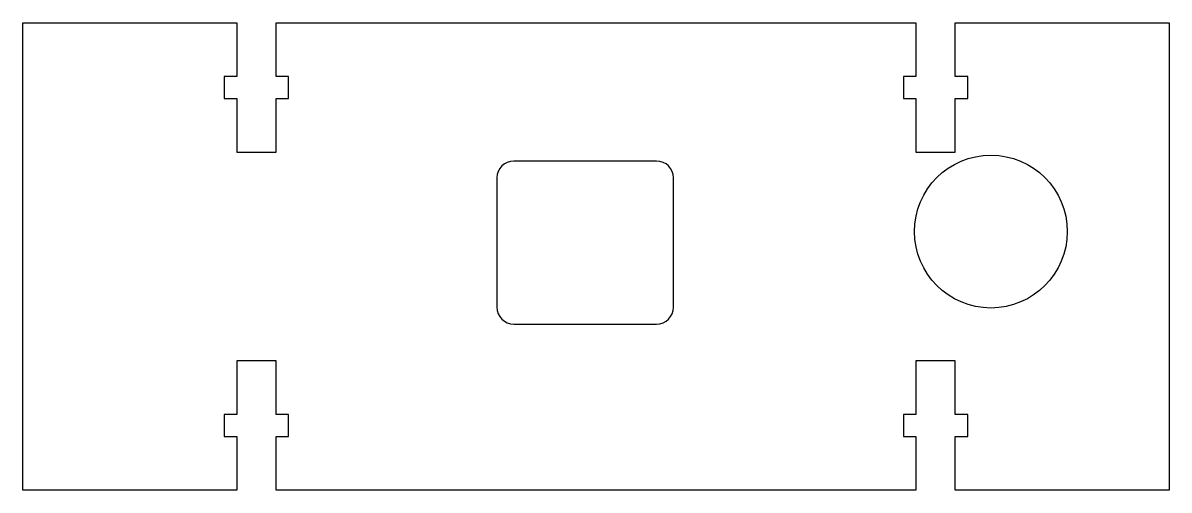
# Model space of a CAD drawing. Extents: x -1.69 to 1.69, y -0.69 to 0.69.
import ezdxf

# ---------------------------------------------------------------- set-up
doc = ezdxf.new("R2010")
doc.units = 0
doc.layers.get('0').update_dxf_attribs({"linetype": 'CONTINUOUS'})

msp = doc.modelspace()

# ---------------------------------------------------------------- linework, layer by layer
at = {"color": 7, "linetype": 'CONTINUOUS'}
for p, q in [((-1.6875, -0.6875), (-1.6875, 0.6875)), ((-1.6875, 0.6875), (-1.058, 0.6875)), ((-1.058, 0.6875), (-1.058, 0.53)), ((-0.942, 0.53), (-0.942, 0.6875)), ((-0.942, 0.6875), (0.942, 0.6875)), ((0.942, 0.6875), (0.942, 0.53)), ((1.058, 0.53), (1.058, 0.6875)), ((1.058, 0.6875), (1.6875, 0.6875)), ((1.6875, 0.6875), (1.6875, -0.6875)), ((-1.058, 0.53), (-1.095, 0.53)), ((-1.095, 0.53), (-1.095, 0.465)), ((-0.905, 0.53), (-0.942, 0.53)), ((-0.905, 0.465), (-0.905, 0.53)), ((0.942, 0.53), (0.905, 0.53)), ((0.905, 0.53), (0.905, 0.465)), ((1.095, 0.53), (1.058, 0.53)), ((1.095, 0.465), (1.095, 0.53)), ((-1.095, 0.465), (-1.058, 0.465)), ((-1.058, 0.465), (-1.058, 0.3075)), ((-0.942, 0.3075), (-0.942, 0.465)), ((-0.942, 0.465), (-0.905, 0.465)), ((0.905, 0.465), (0.942, 0.465)), ((0.942, 0.465), (0.942, 0.3075)), ((1.058, 0.3075), (1.058, 0.465)), ((1.058, 0.465), (1.095, 0.465)), ((-1.058, 0.3075), (-0.942, 0.3075)), ((0.942, 0.3075), (1.058, 0.3075)), ((0.1782, 0.2811), (-0.2418, 0.2811)), ((-0.2918, 0.2311), (-0.2918, -0.1489)), ((0.2282, -0.1489), (0.2282, 0.2311)), ((-0.2418, -0.1989), (0.1782, -0.1989)), ((-0.942, -0.3075), (-1.058, -0.3075)), ((-1.058, -0.3075), (-1.058, -0.465)), ((-0.942, -0.465), (-0.942, -0.3075)), ((1.058, -0.3075), (0.942, -0.3075)), ((0.942, -0.3075), (0.942, -0.465)), ((1.058, -0.465), (1.058, -0.3075)), ((-1.058, -0.465), (-1.095, -0.465)), ((-1.095, -0.465), (-1.095, -0.53)), ((-0.905, -0.465), (-0.942, -0.465)), ((-0.905, -0.53), (-0.905, -0.465)), ((0.942, -0.465), (0.905, -0.465)), ((0.905, -0.465), (0.905, -0.53)), ((1.095, -0.465), (1.058, -0.465)), ((1.095, -0.53), (1.095, -0.465)), ((-1.095, -0.53), (-1.058, -0.53)), ((-1.058, -0.53), (-1.058, -0.6875)), ((-0.942, -0.6875), (-0.942, -0.53)), ((-0.942, -0.53), (-0.905, -0.53)), ((0.905, -0.53), (0.942, -0.53)), ((0.942, -0.53), (0.942, -0.6875)), ((1.058, -0.6875), (1.058, -0.53)), ((1.058, -0.53), (1.095, -0.53)), ((-1.058, -0.6875), (-1.6875, -0.6875)), ((0.942, -0.6875), (-0.942, -0.6875)), ((1.6875, -0.6875), (1.058, -0.6875))]:
    msp.add_line(p, q, dxfattribs=at)
msp.add_circle((1.1629, 0.0734), 0.225, dxfattribs=at)
for centre, start, end in [((-0.2418, 0.2311), 90, 180), ((0.1782, 0.2311), 0, 90), ((-0.2418, -0.1489), 180, 270), ((0.1782, -0.1489), 270, 0)]:
    msp.add_arc(centre, 0.05, start, end, dxfattribs=at)

doc.saveas('drawing.dxf')
